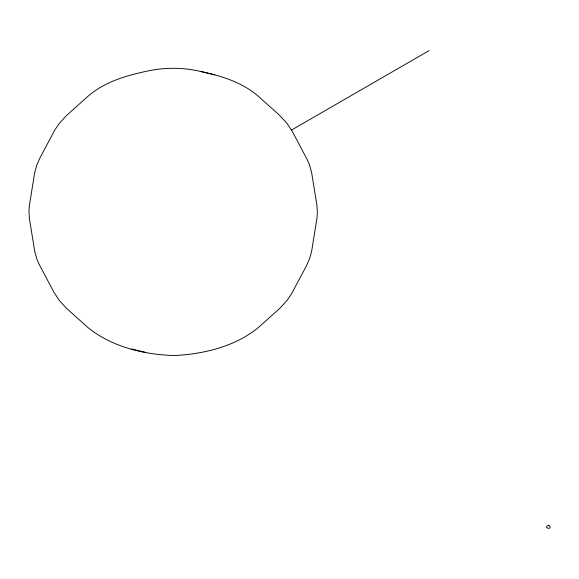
<?xml version="1.0" encoding="UTF-8"?>
<svg xmlns="http://www.w3.org/2000/svg" width="579" height="579" viewBox="0 0 579 579"><rect width="100%" height="100%" fill="white"/><g stroke="black" fill="none" stroke-linecap="round" stroke-linejoin="round"><path stroke-width="0.87" d="M291.28 130.181L429.148 50.583M548.726 525.146C541.741 528.207 554.038 530.306 548.87 525.182M200.5 71.42C183.833 67.54 166.332 67.309 149.541 70.609C127.655 75.176 104.871 81.393 87.711 96.519L66.419 115.605L59.13 123.624L54.839 129.949L39.857 158.096L36.643 165.442L34.639 172.933L29.341 205.711L28.95 210.937L29.428 218.782L34.754 251.539L36.861 259.016L38.938 263.923L53.927 292.272L59.528 300.733L66.918 308.723L88.146 327.707C112.217 347.053 144.171 354.688 174.576 355.535C204.199 353.964 235.313 346.524 258.618 327.33L279.91 308.245L287.198 300.226L291.483 293.9L306.472 265.754L309.685 258.408L311.69 250.917L316.981 218.138L317.379 212.913L316.894 205.067L311.567 172.31L309.468 164.834L307.391 159.927L292.402 131.578L286.8 123.117L279.404 115.127L258.183 96.143C242.044 82.146 220.99 75.827 200.5 71.42L214.773 74.901M131.556 348.949L145.828 352.43"/></g></svg>
